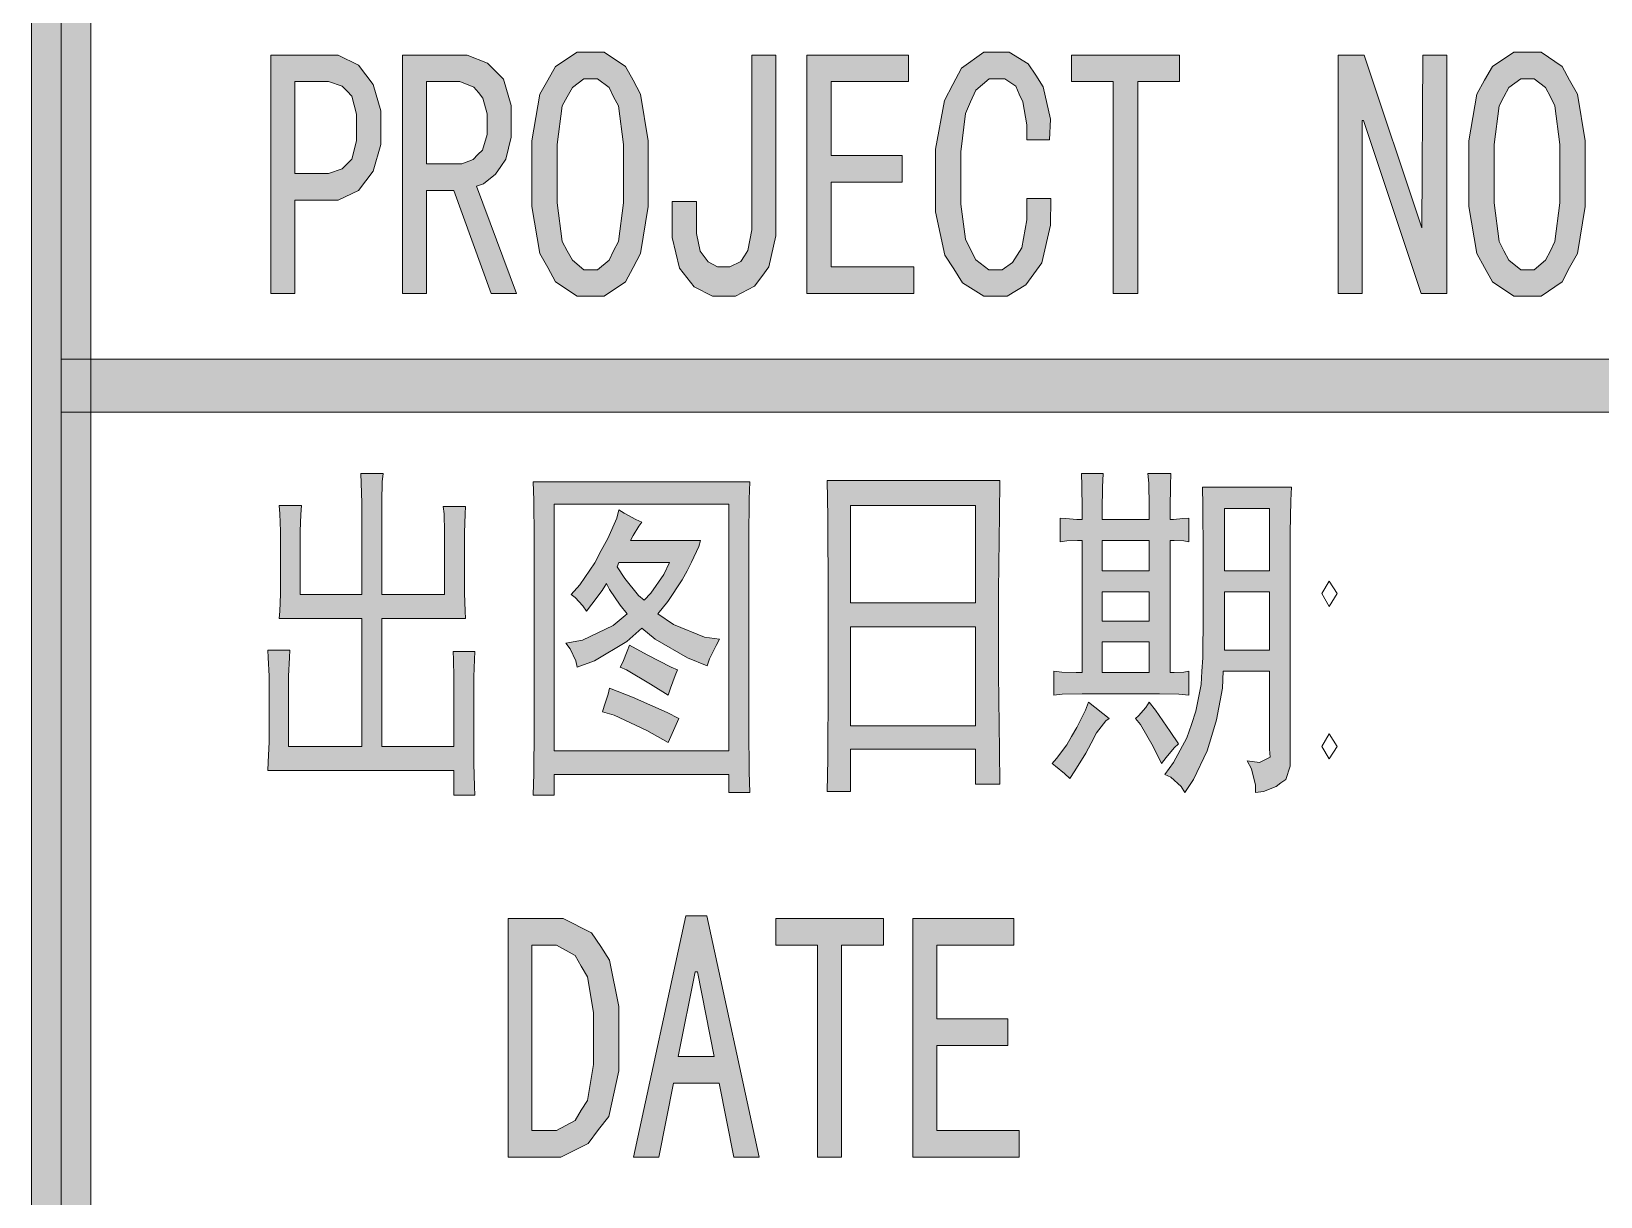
# Model space of a CAD drawing. Header units: millimetres. Extents: x 0 to 414, y 0 to 292.
# Drawn here: x 354.72 to 367.21, y 32.05 to 41.32 of the extents above; entities that cross this region are included whole.
import ezdxf

# ---------------------------------------------------------------- set-up
doc = ezdxf.new("R2010")
doc.units = ezdxf.units.MM

msp = doc.modelspace()

# ---------------------------------------------------------------- hatches: boundary and pattern name
h = msp.add_hatch(color=0)
h.dxf.hatch_style = 2
h.paths.add_polyline_path([(355.194306, 9.846028), (354.721583, 9.846028), (354.721583, 282.620861), (355.194306, 282.620861)])
h = msp.add_hatch(color=0)
h.paths.add_polyline_path([(357.501472, 40.551806), (357.501472, 40.41775), (357.4415, 40.206083), (357.381528, 40.128472), (357.325083, 40.050861), (357.162806, 39.97325), (357.0605, 39.97325), (356.817083, 39.97325), (356.817083, 39.232417), (356.626583, 39.232417), (356.626583, 41.126833), (357.0605, 41.126833), (357.162806, 41.126833), (357.325083, 41.049222), (357.381528, 40.971611), (357.4415, 40.894), (357.501472, 40.685861)])
h.paths.add_polyline_path([(357.307444, 40.551806), (357.307444, 40.657639), (357.272167, 40.802278), (357.233361, 40.841083), (357.194556, 40.879889), (357.085194, 40.918694), (357.007583, 40.918694), (356.817083, 40.918694), (356.817083, 40.184917), (357.007583, 40.184917), (357.085194, 40.184917), (357.194556, 40.223722), (357.233361, 40.262528), (357.272167, 40.301333), (357.307444, 40.445972)])
h = msp.add_hatch(color=0)
h.paths.add_polyline_path([(358.580972, 39.232417), (358.379889, 39.232417), (358.083556, 40.050861), (357.864833, 40.050861), (357.864833, 39.232417), (357.674333, 39.232417), (357.674333, 41.126833), (358.090611, 41.126833), (358.189389, 41.126833), (358.351667, 41.063333), (358.415167, 40.999833), (358.478667, 40.936333), (358.538639, 40.728194), (358.538639, 40.583556), (358.538639, 40.474194), (358.496306, 40.301333), (358.4575, 40.241361), (358.415167, 40.181389), (358.319917, 40.103778), (358.263472, 40.086139)])
h.paths.add_polyline_path([(358.348139, 40.583556), (358.348139, 40.661167), (358.312861, 40.784639), (358.277583, 40.8305), (358.242306, 40.872833), (358.129417, 40.918694), (358.048278, 40.918694), (357.864833, 40.918694), (357.864833, 40.262528), (358.097667, 40.262528), (358.147056, 40.262528), (358.23525, 40.297806), (358.274056, 40.336611), (358.309333, 40.371889), (358.348139, 40.495361)])
h = msp.add_hatch(color=0)
h.paths.add_polyline_path([(359.628722, 40.184917), (359.628722, 39.923861), (359.56875, 39.549917), (359.508778, 39.437028), (359.448806, 39.324139), (359.279472, 39.21125), (359.170111, 39.21125), (359.064278, 39.21125), (358.891417, 39.324139), (358.831444, 39.437028), (358.767944, 39.549917), (358.704444, 39.923861), (358.704444, 40.184917), (358.704444, 40.445972), (358.767944, 40.816389), (358.831444, 40.929278), (358.891417, 41.038639), (359.064278, 41.151528), (359.170111, 41.151528), (359.279472, 41.151528), (359.448806, 41.038639), (359.508778, 40.929278), (359.56875, 40.816389), (359.628722, 40.445972)])
h.paths.add_polyline_path([(359.431167, 40.184917), (359.431167, 40.41775), (359.392361, 40.724667), (359.353556, 40.795222), (359.318278, 40.869306), (359.226556, 40.939861), (359.170111, 40.939861), (359.117194, 40.939861), (359.025472, 40.869306), (358.983139, 40.795222), (358.944333, 40.724667), (358.905528, 40.41775), (358.905528, 40.184917), (358.905528, 39.952083), (358.944333, 39.645167), (358.983139, 39.571083), (359.025472, 39.497), (359.117194, 39.419389), (359.170111, 39.419389), (359.226556, 39.419389), (359.318278, 39.497), (359.353556, 39.571083), (359.392361, 39.645167), (359.431167, 39.952083)])
h = msp.add_hatch(color=0)
h.dxf.hatch_style = 2
h.paths.add_polyline_path([(360.644722, 39.863889), (360.644722, 39.691028), (360.588278, 39.444083), (360.531833, 39.366472), (360.475389, 39.288861), (360.323694, 39.21125), (360.228444, 39.21125), (360.14025, 39.21125), (359.995611, 39.285333), (359.935639, 39.359417), (359.879194, 39.4335), (359.819222, 39.676917), (359.819222, 39.842722), (359.819222, 39.962667), (360.01325, 39.962667), (360.01325, 39.807444), (360.01325, 39.708667), (360.041472, 39.567556), (360.073222, 39.525222), (360.104972, 39.482889), (360.179056, 39.444083), (360.221389, 39.444083), (360.277833, 39.444083), (360.366028, 39.486417), (360.39425, 39.532278), (360.422472, 39.574611), (360.454222, 39.736889), (360.454222, 39.853306), (360.454222, 41.126833), (360.644722, 41.126833)])
h = msp.add_hatch(color=0)
h.dxf.hatch_style = 2
h.paths.add_polyline_path([(361.741861, 39.232417), (360.891667, 39.232417), (360.891667, 41.126833), (361.699528, 41.126833), (361.699528, 40.918694), (361.085694, 40.918694), (361.085694, 40.329556), (361.650139, 40.329556), (361.650139, 40.117889), (361.085694, 40.117889), (361.085694, 39.444083), (361.741861, 39.444083)])
h = msp.add_hatch(color=0)
h.dxf.hatch_style = 2
h.paths.add_polyline_path([(362.831944, 39.987361), (362.828417, 39.775694), (362.761389, 39.475833), (362.697889, 39.387639), (362.634389, 39.299444), (362.486222, 39.21125), (362.398028, 39.21125), (362.29925, 39.21125), (362.129917, 39.317083), (362.059361, 39.426444), (361.988806, 39.535806), (361.914722, 39.881528), (361.914722, 40.117889), (361.914722, 40.378944), (361.985278, 40.767), (362.052306, 40.894), (362.122861, 41.024528), (362.29925, 41.151528), (362.408611, 41.151528), (362.500333, 41.151528), (362.652028, 41.059806), (362.712, 40.968083), (362.771972, 40.876361), (362.828417, 40.618833), (362.821361, 40.453028), (362.641444, 40.453028), (362.641444, 40.572972), (362.609694, 40.756417), (362.581472, 40.816389), (362.55325, 40.879889), (362.465056, 40.939861), (362.408611, 40.939861), (362.341583, 40.939861), (362.23575, 40.848139), (362.193417, 40.756417), (362.154611, 40.664694), (362.115806, 40.357778), (362.115806, 40.142583), (362.115806, 39.9415), (362.154611, 39.662806), (362.193417, 39.581667), (362.23575, 39.500528), (362.338056, 39.419389), (362.398028, 39.419389), (362.443889, 39.419389), (362.528556, 39.479361), (362.563833, 39.535806), (362.602639, 39.595778), (362.641444, 39.818028), (362.641444, 39.987361)])
h = msp.add_hatch(color=0)
h.dxf.hatch_style = 2
h.paths.add_polyline_path([(363.855, 40.918694), (363.523389, 40.918694), (363.523389, 39.232417), (363.329361, 39.232417), (363.329361, 40.918694), (362.99775, 40.918694), (362.99775, 41.126833), (363.855, 41.126833)])
h = msp.add_hatch(color=0)
h.dxf.hatch_style = 2
h.paths.add_polyline_path([(365.98225, 39.232417), (365.777639, 39.232417), (365.319028, 40.60825), (365.308444, 40.60825), (365.308444, 39.232417), (365.117944, 39.232417), (365.117944, 41.126833), (365.326083, 41.126833), (365.784694, 39.754528), (365.79175, 41.126833), (365.98225, 41.126833)])
h = msp.add_hatch(color=0)
h.paths.add_polyline_path([(367.082917, 40.184917), (367.082917, 39.923861), (367.022944, 39.549917), (366.959444, 39.437028), (366.899472, 39.324139), (366.733667, 39.21125), (366.624306, 39.21125), (366.514944, 39.21125), (366.345611, 39.324139), (366.282111, 39.437028), (366.222139, 39.549917), (366.158639, 39.923861), (366.158639, 40.184917), (366.158639, 40.445972), (366.222139, 40.816389), (366.282111, 40.929278), (366.345611, 41.038639), (366.514944, 41.151528), (366.624306, 41.151528), (366.733667, 41.151528), (366.899472, 41.038639), (366.959444, 40.929278), (367.022944, 40.816389), (367.082917, 40.445972)])
h.paths.add_polyline_path([(366.881833, 40.184917), (366.881833, 40.41775), (366.843028, 40.724667), (366.80775, 40.795222), (366.768944, 40.869306), (366.677222, 40.939861), (366.624306, 40.939861), (366.571389, 40.939861), (366.476139, 40.869306), (366.437333, 40.795222), (366.398528, 40.724667), (366.359722, 40.41775), (366.359722, 40.184917), (366.359722, 39.952083), (366.398528, 39.645167), (366.437333, 39.571083), (366.476139, 39.497), (366.571389, 39.419389), (366.624306, 39.419389), (366.677222, 39.419389), (366.768944, 39.497), (366.80775, 39.571083), (366.843028, 39.645167), (366.881833, 39.952083)])
h = msp.add_hatch(color=0)
h.dxf.hatch_style = 2
h.paths.add_polyline_path([(404.237472, 38.710306), (404.237472, 38.286972), (354.957944, 38.286972), (354.957944, 38.710306)])
h = msp.add_hatch(color=0)
h.dxf.hatch_style = 2
h.paths.add_polyline_path([(356.87, 37.546139), (356.866472, 37.472056), (356.859417, 37.341528), (356.859417, 37.278028), (356.859417, 36.837056), (357.349778, 36.837056), (357.349778, 37.489694), (357.349778, 37.567306), (357.34625, 37.722528), (357.342722, 37.800139), (357.519111, 37.800139), (357.512056, 37.733111), (357.508528, 37.577889), (357.508528, 37.489694), (357.508528, 36.837056), (358.009472, 36.837056), (358.009472, 37.246278), (358.009472, 37.334472), (358.005944, 37.479111), (357.998889, 37.535556), (358.175278, 37.535556), (358.17175, 37.479111), (358.168222, 37.327417), (358.168222, 37.235694), (358.168222, 36.935833), (358.168222, 36.847639), (358.17175, 36.703), (358.175278, 36.646556), (357.508528, 36.646556), (357.508528, 35.627028), (358.083556, 35.627028), (358.083556, 36.092694), (358.083556, 36.177361), (358.080028, 36.318472), (358.0765, 36.381972), (358.249361, 36.381972), (358.245833, 36.318472), (358.242306, 36.180889), (358.242306, 36.103278), (358.242306, 35.605861), (358.242306, 35.492972), (358.245833, 35.309528), (358.249361, 35.238972), (358.083556, 35.238972), (358.083556, 35.436528), (356.601889, 35.436528), (356.605417, 35.503556), (356.612472, 35.665833), (356.612472, 35.761083), (356.612472, 36.092694), (356.612472, 36.187944), (356.605417, 36.336111), (356.601889, 36.392556), (356.778278, 36.392556), (356.77475, 36.336111), (356.767694, 36.187944), (356.767694, 36.092694), (356.767694, 35.627028), (357.349778, 35.627028), (357.349778, 36.646556), (356.693611, 36.646556), (356.697139, 36.703), (356.704194, 36.840583), (356.704194, 36.92525), (356.704194, 37.267444), (356.704194, 37.341528), (356.697139, 37.479111), (356.693611, 37.546139)])
h = msp.add_hatch(color=0)
h.paths.add_polyline_path([(360.436583, 37.733111), (360.433056, 37.595528), (360.429528, 37.288611), (360.429528, 37.122806), (360.429528, 35.937472), (360.429528, 35.764611), (360.433056, 35.425944), (360.436583, 35.260139), (360.270778, 35.260139), (360.270778, 35.404778), (358.880833, 35.404778), (358.880833, 35.238972), (358.715028, 35.238972), (358.718556, 35.411833), (358.722083, 35.764611), (358.722083, 35.948056), (358.722083, 37.122806), (358.722083, 37.285083), (358.718556, 37.588472), (358.715028, 37.733111)])
h.paths.add_polyline_path([(360.270778, 35.59175), (360.270778, 37.556722), (358.880833, 37.556722), (358.880833, 35.59175)])
h = msp.add_hatch(color=0)
h.paths.add_polyline_path([(362.42625, 37.743694), (362.422722, 37.472056), (362.415667, 36.868806), (362.415667, 36.537194), (362.415667, 36.202056), (362.422722, 35.598806), (362.42625, 35.327167), (362.232222, 35.327167), (362.232222, 35.605861), (361.237389, 35.605861), (361.237389, 35.270722), (361.053944, 35.270722), (361.057472, 35.52825), (361.061, 36.124444), (361.061, 36.470167), (361.061, 36.812361), (361.057472, 37.450889), (361.053944, 37.743694)])
h.paths.add_polyline_path([(362.232222, 35.792833), (362.232222, 36.579528), (361.237389, 36.579528), (361.237389, 35.792833)])
h.paths.add_polyline_path([(362.232222, 36.770028), (362.232222, 37.546139), (361.237389, 37.546139), (361.237389, 36.770028)])
h = msp.add_hatch(color=0)
h.paths.add_polyline_path([(363.082417, 37.43325), (363.082417, 37.517917), (363.078889, 37.701361), (363.075361, 37.800139), (363.248222, 37.800139), (363.244694, 37.690778), (363.241167, 37.507333), (363.241167, 37.43325), (363.615111, 37.43325), (363.615111, 37.539083), (363.611583, 37.722528), (363.604528, 37.800139), (363.787972, 37.800139), (363.784444, 37.704889), (363.780917, 37.521444), (363.780917, 37.43325), (363.809139, 37.43325), (363.883222, 37.440306), (363.929083, 37.443833), (363.929083, 37.256861), (363.890278, 37.263917), (363.812667, 37.267444), (363.780917, 37.267444), (363.780917, 36.216167), (363.812667, 36.216167), (363.890278, 36.219694), (363.929083, 36.22675), (363.929083, 36.03625), (363.851472, 36.043306), (363.69625, 36.046833), (363.622167, 36.046833), (363.174139, 36.046833), (363.082417, 36.046833), (362.923667, 36.043306), (362.856639, 36.03625), (362.856639, 36.22675), (362.920139, 36.219694), (363.033028, 36.216167), (363.082417, 36.216167), (363.082417, 37.267444), (363.043611, 37.267444), (362.958944, 37.263917), (362.906028, 37.256861), (362.906028, 37.443833), (362.951889, 37.440306), (363.040083, 37.43325)])
h.paths.add_polyline_path([(363.615111, 37.024028), (363.615111, 37.267444), (363.241167, 37.267444), (363.241167, 37.024028)])
h.paths.add_polyline_path([(363.615111, 36.216167), (363.615111, 36.459583), (363.241167, 36.459583), (363.241167, 36.216167)])
h.paths.add_polyline_path([(363.615111, 36.625389), (363.615111, 36.858222), (363.241167, 36.858222), (363.241167, 36.625389)])
h = msp.add_hatch(color=0)
h.paths.add_polyline_path([(364.39475, 35.514139), (364.493528, 35.500028), (364.578194, 35.542361), (364.571139, 35.605861), (364.571139, 36.22675), (364.20425, 36.22675), (364.197194, 36.092694), (364.151333, 35.838694), (364.112528, 35.715222), (364.07725, 35.59175), (363.967889, 35.365972), (363.897333, 35.260139), (363.869111, 35.309528), (363.787972, 35.383611), (363.738583, 35.404778), (363.809139, 35.500028), (363.914972, 35.697583), (363.95025, 35.803417), (363.985528, 35.90925), (364.027861, 36.120917), (364.034917, 36.22675), (364.041972, 36.332583), (364.0455, 36.674778), (364.0455, 36.914667), (364.0455, 37.158083), (364.041972, 37.546139), (364.038444, 37.690778), (364.747528, 37.690778), (364.740472, 37.584944), (364.736944, 37.327417), (364.736944, 37.17925), (364.736944, 35.549417), (364.736944, 35.471806), (364.701667, 35.365972), (364.662861, 35.33775), (364.624056, 35.309528), (364.525278, 35.270722), (364.461778, 35.260139), (364.461778, 35.320111), (364.430028, 35.450639)])
h.paths.add_polyline_path([(364.571139, 37.024028), (364.571139, 37.521444), (364.214833, 37.521444), (364.214833, 37.024028)])
h.paths.add_polyline_path([(364.571139, 36.392556), (364.571139, 36.858222), (364.214833, 36.858222), (364.214833, 36.392556)])
h = msp.add_hatch(color=0)
h.paths.add_polyline_path([(359.579333, 37.412083), (359.554639, 37.380333), (359.508778, 37.30625), (359.487611, 37.267444), (360.045, 37.267444), (360.030889, 37.218056), (359.974444, 37.094583), (359.939167, 37.024028), (359.900361, 36.953472), (359.783944, 36.780611), (359.706333, 36.681833), (359.829806, 36.597167), (360.07675, 36.498389), (360.196694, 36.48075), (360.168472, 36.431361), (360.115556, 36.325528), (360.097917, 36.269083), (359.942694, 36.332583), (359.685167, 36.48075), (359.579333, 36.568944), (359.459389, 36.463111), (359.201861, 36.307889), (359.064278, 36.2585), (359.053694, 36.307889), (359.007833, 36.403139), (358.972556, 36.449), (359.106611, 36.473694), (359.350028, 36.590111), (359.462917, 36.681833), (359.406472, 36.752389), (359.321806, 36.875861), (359.297111, 36.92525), (359.261833, 36.868806), (359.180694, 36.759444), (359.138361, 36.703), (359.110139, 36.745333), (359.046639, 36.812361), (359.014889, 36.837056), (359.085444, 36.914667), (359.205389, 37.087528), (359.254778, 37.186306), (359.307694, 37.281556), (359.37825, 37.443833), (359.395889, 37.510861), (359.438222, 37.482639), (359.529944, 37.43325)])
h.paths.add_polyline_path([(359.381778, 37.055778), (359.44175, 36.964056), (359.551111, 36.83), (359.596972, 36.791194), (359.649889, 36.847639), (359.752194, 36.995806), (359.798056, 37.091056), (359.395889, 37.091056)])
h = msp.add_hatch(color=0)
h.dxf.hatch_style = 2
h.paths.add_polyline_path([(359.480556, 36.434889), (359.621667, 36.357278), (359.812167, 36.2585), (359.861556, 36.237333), (359.843917, 36.191472), (359.805111, 36.092694), (359.787472, 36.03625), (359.646361, 36.124444), (359.455861, 36.237333), (359.406472, 36.2585), (359.427639, 36.297306), (359.462917, 36.3855)])
h = msp.add_hatch(color=0)
h.dxf.hatch_style = 2
h.paths.add_polyline_path([(359.321806, 36.092694), (359.50525, 36.018611), (359.780417, 35.898667), (359.872139, 35.849278), (359.850972, 35.803417), (359.808639, 35.708167), (359.787472, 35.658778), (359.618139, 35.754028), (359.357083, 35.8775), (359.265361, 35.902194), (359.279472, 35.948056), (359.311222, 36.043306)])
h = msp.add_hatch(color=0)
h.dxf.hatch_style = 2
h.paths.add_polyline_path([(363.297611, 35.849278), (363.269389, 35.831639), (363.195306, 35.736389), (363.152972, 35.65525), (363.110639, 35.574111), (363.022444, 35.433), (362.983639, 35.373028), (362.941306, 35.411833), (362.87075, 35.471806), (362.842528, 35.492972), (362.877806, 35.531778), (362.958944, 35.641139), (362.99775, 35.708167), (363.040083, 35.778722), (363.107111, 35.916306), (363.131806, 35.979806)])
h = msp.add_hatch(color=0)
h.dxf.hatch_style = 2
h.paths.add_polyline_path([(363.713889, 35.492972), (363.646861, 35.627028), (363.544556, 35.803417), (363.50575, 35.849278), (363.530444, 35.870444), (363.586889, 35.937472), (363.615111, 35.979806), (363.6645, 35.916306), (363.780917, 35.746972), (363.847944, 35.648194), (363.812667, 35.616444), (363.749167, 35.538833)])
h = msp.add_hatch(color=0)
h.paths.add_polyline_path([(359.395889, 33.30575), (359.395889, 33.048222), (359.31475, 32.684861), (359.233611, 32.579028), (359.152472, 32.469667), (358.93375, 32.360306), (358.796167, 32.360306), (358.513944, 32.360306), (358.513944, 34.25825), (358.796167, 34.25825), (358.951389, 34.25825), (359.177167, 34.145361), (359.25125, 34.036), (359.321806, 33.926639), (359.395889, 33.55975)])
h.paths.add_polyline_path([(359.194806, 33.30575), (359.194806, 33.510361), (359.145417, 33.796111), (359.096028, 33.880778), (359.046639, 33.965444), (358.898472, 34.046583), (358.796167, 34.046583), (358.704444, 34.046583), (358.704444, 32.571972), (358.796167, 32.571972), (358.898472, 32.571972), (359.046639, 32.653111), (359.096028, 32.73425), (359.145417, 32.811861), (359.194806, 33.097611)])
h = msp.add_hatch(color=0)
h.paths.add_polyline_path([(360.510667, 32.360306), (360.309583, 32.360306), (360.193167, 32.949444), (359.829806, 32.949444), (359.713389, 32.360306), (359.512306, 32.360306), (359.928583, 34.279417), (360.094389, 34.279417)])
h.paths.add_polyline_path([(360.154361, 33.161111), (360.020306, 33.834917), (360.002667, 33.834917), (359.868611, 33.161111)])
h = msp.add_hatch(color=0)
h.dxf.hatch_style = 2
h.paths.add_polyline_path([(361.501972, 34.046583), (361.166833, 34.046583), (361.166833, 32.360306), (360.976333, 32.360306), (360.976333, 34.046583), (360.644722, 34.046583), (360.644722, 34.25825), (361.501972, 34.25825)])
h = msp.add_hatch(color=0)
h.dxf.hatch_style = 2
h.paths.add_polyline_path([(362.581472, 32.360306), (361.734806, 32.360306), (361.734806, 34.25825), (362.539139, 34.25825), (362.539139, 34.046583), (361.925306, 34.046583), (361.925306, 33.460972), (362.48975, 33.460972), (362.48975, 33.249306), (361.925306, 33.249306), (361.925306, 32.571972), (362.581472, 32.571972)])

# ---------------------------------------------------------------- linework, layer by layer
at = {"color": 0, "lineweight": 0}
for points in [[(355.194306, 9.846028), (354.721583, 9.846028), (354.721583, 282.620861), (355.194306, 282.620861)], [(357.501472, 40.551806), (357.501472, 40.41775), (357.4415, 40.206083), (357.381528, 40.128472), (357.325083, 40.050861), (357.162806, 39.97325), (357.0605, 39.97325), (356.817083, 39.97325), (356.817083, 39.232417), (356.626583, 39.232417), (356.626583, 41.126833), (357.0605, 41.126833), (357.162806, 41.126833), (357.325083, 41.049222), (357.381528, 40.971611), (357.4415, 40.894), (357.501472, 40.685861)], [(358.580972, 39.232417), (358.379889, 39.232417), (358.083556, 40.050861), (357.864833, 40.050861), (357.864833, 39.232417), (357.674333, 39.232417), (357.674333, 41.126833), (358.090611, 41.126833), (358.189389, 41.126833), (358.351667, 41.063333), (358.415167, 40.999833), (358.478667, 40.936333), (358.538639, 40.728194), (358.538639, 40.583556), (358.538639, 40.474194), (358.496306, 40.301333), (358.4575, 40.241361), (358.415167, 40.181389), (358.319917, 40.103778), (358.263472, 40.086139)], [(359.628722, 40.184917), (359.628722, 39.923861), (359.56875, 39.549917), (359.508778, 39.437028), (359.448806, 39.324139), (359.279472, 39.21125), (359.170111, 39.21125), (359.064278, 39.21125), (358.891417, 39.324139), (358.831444, 39.437028), (358.767944, 39.549917), (358.704444, 39.923861), (358.704444, 40.184917), (358.704444, 40.445972), (358.767944, 40.816389), (358.831444, 40.929278), (358.891417, 41.038639), (359.064278, 41.151528), (359.170111, 41.151528), (359.279472, 41.151528), (359.448806, 41.038639), (359.508778, 40.929278), (359.56875, 40.816389), (359.628722, 40.445972)], [(360.644722, 39.863889), (360.644722, 39.691028), (360.588278, 39.444083), (360.531833, 39.366472), (360.475389, 39.288861), (360.323694, 39.21125), (360.228444, 39.21125), (360.14025, 39.21125), (359.995611, 39.285333), (359.935639, 39.359417), (359.879194, 39.4335), (359.819222, 39.676917), (359.819222, 39.842722), (359.819222, 39.962667), (360.01325, 39.962667), (360.01325, 39.807444), (360.01325, 39.708667), (360.041472, 39.567556), (360.073222, 39.525222), (360.104972, 39.482889), (360.179056, 39.444083), (360.221389, 39.444083), (360.277833, 39.444083), (360.366028, 39.486417), (360.39425, 39.532278), (360.422472, 39.574611), (360.454222, 39.736889), (360.454222, 39.853306), (360.454222, 41.126833), (360.644722, 41.126833)], [(361.741861, 39.232417), (360.891667, 39.232417), (360.891667, 41.126833), (361.699528, 41.126833), (361.699528, 40.918694), (361.085694, 40.918694), (361.085694, 40.329556), (361.650139, 40.329556), (361.650139, 40.117889), (361.085694, 40.117889), (361.085694, 39.444083), (361.741861, 39.444083)], [(362.831944, 39.987361), (362.828417, 39.775694), (362.761389, 39.475833), (362.697889, 39.387639), (362.634389, 39.299444), (362.486222, 39.21125), (362.398028, 39.21125), (362.29925, 39.21125), (362.129917, 39.317083), (362.059361, 39.426444), (361.988806, 39.535806), (361.914722, 39.881528), (361.914722, 40.117889), (361.914722, 40.378944), (361.985278, 40.767), (362.052306, 40.894), (362.122861, 41.024528), (362.29925, 41.151528), (362.408611, 41.151528), (362.500333, 41.151528), (362.652028, 41.059806), (362.712, 40.968083), (362.771972, 40.876361), (362.828417, 40.618833), (362.821361, 40.453028), (362.641444, 40.453028), (362.641444, 40.572972), (362.609694, 40.756417), (362.581472, 40.816389), (362.55325, 40.879889), (362.465056, 40.939861), (362.408611, 40.939861), (362.341583, 40.939861), (362.23575, 40.848139), (362.193417, 40.756417), (362.154611, 40.664694), (362.115806, 40.357778), (362.115806, 40.142583), (362.115806, 39.9415), (362.154611, 39.662806), (362.193417, 39.581667), (362.23575, 39.500528), (362.338056, 39.419389), (362.398028, 39.419389), (362.443889, 39.419389), (362.528556, 39.479361), (362.563833, 39.535806), (362.602639, 39.595778), (362.641444, 39.818028), (362.641444, 39.987361)], [(363.855, 40.918694), (363.523389, 40.918694), (363.523389, 39.232417), (363.329361, 39.232417), (363.329361, 40.918694), (362.99775, 40.918694), (362.99775, 41.126833), (363.855, 41.126833)], [(365.98225, 39.232417), (365.777639, 39.232417), (365.319028, 40.60825), (365.308444, 40.60825), (365.308444, 39.232417), (365.117944, 39.232417), (365.117944, 41.126833), (365.326083, 41.126833), (365.784694, 39.754528), (365.79175, 41.126833), (365.98225, 41.126833)], [(367.082917, 40.184917), (367.082917, 39.923861), (367.022944, 39.549917), (366.959444, 39.437028), (366.899472, 39.324139), (366.733667, 39.21125), (366.624306, 39.21125), (366.514944, 39.21125), (366.345611, 39.324139), (366.282111, 39.437028), (366.222139, 39.549917), (366.158639, 39.923861), (366.158639, 40.184917), (366.158639, 40.445972), (366.222139, 40.816389), (366.282111, 40.929278), (366.345611, 41.038639), (366.514944, 41.151528), (366.624306, 41.151528), (366.733667, 41.151528), (366.899472, 41.038639), (366.959444, 40.929278), (367.022944, 40.816389), (367.082917, 40.445972)], [(357.307444, 40.551806), (357.307444, 40.657639), (357.272167, 40.802278), (357.233361, 40.841083), (357.194556, 40.879889), (357.085194, 40.918694), (357.007583, 40.918694), (356.817083, 40.918694), (356.817083, 40.184917), (357.007583, 40.184917), (357.085194, 40.184917), (357.194556, 40.223722), (357.233361, 40.262528), (357.272167, 40.301333), (357.307444, 40.445972)], [(358.348139, 40.583556), (358.348139, 40.661167), (358.312861, 40.784639), (358.277583, 40.8305), (358.242306, 40.872833), (358.129417, 40.918694), (358.048278, 40.918694), (357.864833, 40.918694), (357.864833, 40.262528), (358.097667, 40.262528), (358.147056, 40.262528), (358.23525, 40.297806), (358.274056, 40.336611), (358.309333, 40.371889), (358.348139, 40.495361)], [(359.431167, 40.184917), (359.431167, 40.41775), (359.392361, 40.724667), (359.353556, 40.795222), (359.318278, 40.869306), (359.226556, 40.939861), (359.170111, 40.939861), (359.117194, 40.939861), (359.025472, 40.869306), (358.983139, 40.795222), (358.944333, 40.724667), (358.905528, 40.41775), (358.905528, 40.184917), (358.905528, 39.952083), (358.944333, 39.645167), (358.983139, 39.571083), (359.025472, 39.497), (359.117194, 39.419389), (359.170111, 39.419389), (359.226556, 39.419389), (359.318278, 39.497), (359.353556, 39.571083), (359.392361, 39.645167), (359.431167, 39.952083)], [(366.881833, 40.184917), (366.881833, 40.41775), (366.843028, 40.724667), (366.80775, 40.795222), (366.768944, 40.869306), (366.677222, 40.939861), (366.624306, 40.939861), (366.571389, 40.939861), (366.476139, 40.869306), (366.437333, 40.795222), (366.398528, 40.724667), (366.359722, 40.41775), (366.359722, 40.184917), (366.359722, 39.952083), (366.398528, 39.645167), (366.437333, 39.571083), (366.476139, 39.497), (366.571389, 39.419389), (366.624306, 39.419389), (366.677222, 39.419389), (366.768944, 39.497), (366.80775, 39.571083), (366.843028, 39.645167), (366.881833, 39.952083)], [(404.237472, 38.710306), (404.237472, 38.286972), (354.957944, 38.286972), (354.957944, 38.710306)], [(356.87, 37.546139), (356.866472, 37.472056), (356.859417, 37.341528), (356.859417, 37.278028), (356.859417, 36.837056), (357.349778, 36.837056), (357.349778, 37.489694), (357.349778, 37.567306), (357.34625, 37.722528), (357.342722, 37.800139), (357.519111, 37.800139), (357.512056, 37.733111), (357.508528, 37.577889), (357.508528, 37.489694), (357.508528, 36.837056), (358.009472, 36.837056), (358.009472, 37.246278), (358.009472, 37.334472), (358.005944, 37.479111), (357.998889, 37.535556), (358.175278, 37.535556), (358.17175, 37.479111), (358.168222, 37.327417), (358.168222, 37.235694), (358.168222, 36.935833), (358.168222, 36.847639), (358.17175, 36.703), (358.175278, 36.646556), (357.508528, 36.646556), (357.508528, 35.627028), (358.083556, 35.627028), (358.083556, 36.092694), (358.083556, 36.177361), (358.080028, 36.318472), (358.0765, 36.381972), (358.249361, 36.381972), (358.245833, 36.318472), (358.242306, 36.180889), (358.242306, 36.103278), (358.242306, 35.605861), (358.242306, 35.492972), (358.245833, 35.309528), (358.249361, 35.238972), (358.083556, 35.238972), (358.083556, 35.436528), (356.601889, 35.436528), (356.605417, 35.503556), (356.612472, 35.665833), (356.612472, 35.761083), (356.612472, 36.092694), (356.612472, 36.187944), (356.605417, 36.336111), (356.601889, 36.392556), (356.778278, 36.392556), (356.77475, 36.336111), (356.767694, 36.187944), (356.767694, 36.092694), (356.767694, 35.627028), (357.349778, 35.627028), (357.349778, 36.646556), (356.693611, 36.646556), (356.697139, 36.703), (356.704194, 36.840583), (356.704194, 36.92525), (356.704194, 37.267444), (356.704194, 37.341528), (356.697139, 37.479111), (356.693611, 37.546139)], [(360.436583, 37.733111), (360.433056, 37.595528), (360.429528, 37.288611), (360.429528, 37.122806), (360.429528, 35.937472), (360.429528, 35.764611), (360.433056, 35.425944), (360.436583, 35.260139), (360.270778, 35.260139), (360.270778, 35.404778), (358.880833, 35.404778), (358.880833, 35.238972), (358.715028, 35.238972), (358.718556, 35.411833), (358.722083, 35.764611), (358.722083, 35.948056), (358.722083, 37.122806), (358.722083, 37.285083), (358.718556, 37.588472), (358.715028, 37.733111)], [(362.42625, 37.743694), (362.422722, 37.472056), (362.415667, 36.868806), (362.415667, 36.537194), (362.415667, 36.202056), (362.422722, 35.598806), (362.42625, 35.327167), (362.232222, 35.327167), (362.232222, 35.605861), (361.237389, 35.605861), (361.237389, 35.270722), (361.053944, 35.270722), (361.057472, 35.52825), (361.061, 36.124444), (361.061, 36.470167), (361.061, 36.812361), (361.057472, 37.450889), (361.053944, 37.743694)], [(363.082417, 37.43325), (363.082417, 37.517917), (363.078889, 37.701361), (363.075361, 37.800139), (363.248222, 37.800139), (363.244694, 37.690778), (363.241167, 37.507333), (363.241167, 37.43325), (363.615111, 37.43325), (363.615111, 37.539083), (363.611583, 37.722528), (363.604528, 37.800139), (363.787972, 37.800139), (363.784444, 37.704889), (363.780917, 37.521444), (363.780917, 37.43325), (363.809139, 37.43325), (363.883222, 37.440306), (363.929083, 37.443833), (363.929083, 37.256861), (363.890278, 37.263917), (363.812667, 37.267444), (363.780917, 37.267444), (363.780917, 36.216167), (363.812667, 36.216167), (363.890278, 36.219694), (363.929083, 36.22675), (363.929083, 36.03625), (363.851472, 36.043306), (363.69625, 36.046833), (363.622167, 36.046833), (363.174139, 36.046833), (363.082417, 36.046833), (362.923667, 36.043306), (362.856639, 36.03625), (362.856639, 36.22675), (362.920139, 36.219694), (363.033028, 36.216167), (363.082417, 36.216167), (363.082417, 37.267444), (363.043611, 37.267444), (362.958944, 37.263917), (362.906028, 37.256861), (362.906028, 37.443833), (362.951889, 37.440306), (363.040083, 37.43325)], [(364.39475, 35.514139), (364.493528, 35.500028), (364.578194, 35.542361), (364.571139, 35.605861), (364.571139, 36.22675), (364.20425, 36.22675), (364.197194, 36.092694), (364.151333, 35.838694), (364.112528, 35.715222), (364.07725, 35.59175), (363.967889, 35.365972), (363.897333, 35.260139), (363.869111, 35.309528), (363.787972, 35.383611), (363.738583, 35.404778), (363.809139, 35.500028), (363.914972, 35.697583), (363.95025, 35.803417), (363.985528, 35.90925), (364.027861, 36.120917), (364.034917, 36.22675), (364.041972, 36.332583), (364.0455, 36.674778), (364.0455, 36.914667), (364.0455, 37.158083), (364.041972, 37.546139), (364.038444, 37.690778), (364.747528, 37.690778), (364.740472, 37.584944), (364.736944, 37.327417), (364.736944, 37.17925), (364.736944, 35.549417), (364.736944, 35.471806), (364.701667, 35.365972), (364.662861, 35.33775), (364.624056, 35.309528), (364.525278, 35.270722), (364.461778, 35.260139), (364.461778, 35.320111), (364.430028, 35.450639)], [(360.270778, 35.59175), (360.270778, 37.556722), (358.880833, 37.556722), (358.880833, 35.59175)], [(359.579333, 37.412083), (359.554639, 37.380333), (359.508778, 37.30625), (359.487611, 37.267444), (360.045, 37.267444), (360.030889, 37.218056), (359.974444, 37.094583), (359.939167, 37.024028), (359.900361, 36.953472), (359.783944, 36.780611), (359.706333, 36.681833), (359.829806, 36.597167), (360.07675, 36.498389), (360.196694, 36.48075), (360.168472, 36.431361), (360.115556, 36.325528), (360.097917, 36.269083), (359.942694, 36.332583), (359.685167, 36.48075), (359.579333, 36.568944), (359.459389, 36.463111), (359.201861, 36.307889), (359.064278, 36.2585), (359.053694, 36.307889), (359.007833, 36.403139), (358.972556, 36.449), (359.106611, 36.473694), (359.350028, 36.590111), (359.462917, 36.681833), (359.406472, 36.752389), (359.321806, 36.875861), (359.297111, 36.92525), (359.261833, 36.868806), (359.180694, 36.759444), (359.138361, 36.703), (359.110139, 36.745333), (359.046639, 36.812361), (359.014889, 36.837056), (359.085444, 36.914667), (359.205389, 37.087528), (359.254778, 37.186306), (359.307694, 37.281556), (359.37825, 37.443833), (359.395889, 37.510861), (359.438222, 37.482639), (359.529944, 37.43325)], [(362.232222, 36.770028), (362.232222, 37.546139), (361.237389, 37.546139), (361.237389, 36.770028)], [(364.571139, 37.024028), (364.571139, 37.521444), (364.214833, 37.521444), (364.214833, 37.024028)], [(363.615111, 37.024028), (363.615111, 37.267444), (363.241167, 37.267444), (363.241167, 37.024028)], [(359.381778, 37.055778), (359.44175, 36.964056), (359.551111, 36.83), (359.596972, 36.791194), (359.649889, 36.847639), (359.752194, 36.995806), (359.798056, 37.091056), (359.395889, 37.091056)], [(363.615111, 36.625389), (363.615111, 36.858222), (363.241167, 36.858222), (363.241167, 36.625389)], [(364.571139, 36.392556), (364.571139, 36.858222), (364.214833, 36.858222), (364.214833, 36.392556)], [(365.047389, 36.942889), (364.987417, 36.844111), (365.047389, 36.741806), (365.110889, 36.844111)], [(362.232222, 35.792833), (362.232222, 36.579528), (361.237389, 36.579528), (361.237389, 35.792833)], [(363.615111, 36.216167), (363.615111, 36.459583), (363.241167, 36.459583), (363.241167, 36.216167)], [(359.480556, 36.434889), (359.621667, 36.357278), (359.812167, 36.2585), (359.861556, 36.237333), (359.843917, 36.191472), (359.805111, 36.092694), (359.787472, 36.03625), (359.646361, 36.124444), (359.455861, 36.237333), (359.406472, 36.2585), (359.427639, 36.297306), (359.462917, 36.3855)], [(359.321806, 36.092694), (359.50525, 36.018611), (359.780417, 35.898667), (359.872139, 35.849278), (359.850972, 35.803417), (359.808639, 35.708167), (359.787472, 35.658778), (359.618139, 35.754028), (359.357083, 35.8775), (359.265361, 35.902194), (359.279472, 35.948056), (359.311222, 36.043306)], [(363.297611, 35.849278), (363.269389, 35.831639), (363.195306, 35.736389), (363.152972, 35.65525), (363.110639, 35.574111), (363.022444, 35.433), (362.983639, 35.373028), (362.941306, 35.411833), (362.87075, 35.471806), (362.842528, 35.492972), (362.877806, 35.531778), (362.958944, 35.641139), (362.99775, 35.708167), (363.040083, 35.778722), (363.107111, 35.916306), (363.131806, 35.979806)], [(363.713889, 35.492972), (363.646861, 35.627028), (363.544556, 35.803417), (363.50575, 35.849278), (363.530444, 35.870444), (363.586889, 35.937472), (363.615111, 35.979806), (363.6645, 35.916306), (363.780917, 35.746972), (363.847944, 35.648194), (363.812667, 35.616444), (363.749167, 35.538833)], [(365.047389, 35.729333), (364.987417, 35.627028), (365.047389, 35.52825), (365.110889, 35.627028)], [(359.395889, 33.30575), (359.395889, 33.048222), (359.31475, 32.684861), (359.233611, 32.579028), (359.152472, 32.469667), (358.93375, 32.360306), (358.796167, 32.360306), (358.513944, 32.360306), (358.513944, 34.25825), (358.796167, 34.25825), (358.951389, 34.25825), (359.177167, 34.145361), (359.25125, 34.036), (359.321806, 33.926639), (359.395889, 33.55975)], [(360.510667, 32.360306), (360.309583, 32.360306), (360.193167, 32.949444), (359.829806, 32.949444), (359.713389, 32.360306), (359.512306, 32.360306), (359.928583, 34.279417), (360.094389, 34.279417)], [(361.501972, 34.046583), (361.166833, 34.046583), (361.166833, 32.360306), (360.976333, 32.360306), (360.976333, 34.046583), (360.644722, 34.046583), (360.644722, 34.25825), (361.501972, 34.25825)], [(362.581472, 32.360306), (361.734806, 32.360306), (361.734806, 34.25825), (362.539139, 34.25825), (362.539139, 34.046583), (361.925306, 34.046583), (361.925306, 33.460972), (362.48975, 33.460972), (362.48975, 33.249306), (361.925306, 33.249306), (361.925306, 32.571972), (362.581472, 32.571972)], [(359.194806, 33.30575), (359.194806, 33.510361), (359.145417, 33.796111), (359.096028, 33.880778), (359.046639, 33.965444), (358.898472, 34.046583), (358.796167, 34.046583), (358.704444, 34.046583), (358.704444, 32.571972), (358.796167, 32.571972), (358.898472, 32.571972), (359.046639, 32.653111), (359.096028, 32.73425), (359.145417, 32.811861), (359.194806, 33.097611)], [(360.154361, 33.161111), (360.020306, 33.834917), (360.002667, 33.834917), (359.868611, 33.161111)]]:
    msp.add_lwpolyline(points, close=True, dxfattribs=at)
msp.add_lwpolyline([(354.957944, 9.846028), (354.957944, 68.932778)], dxfattribs=at)

doc.saveas('drawing.dxf')
